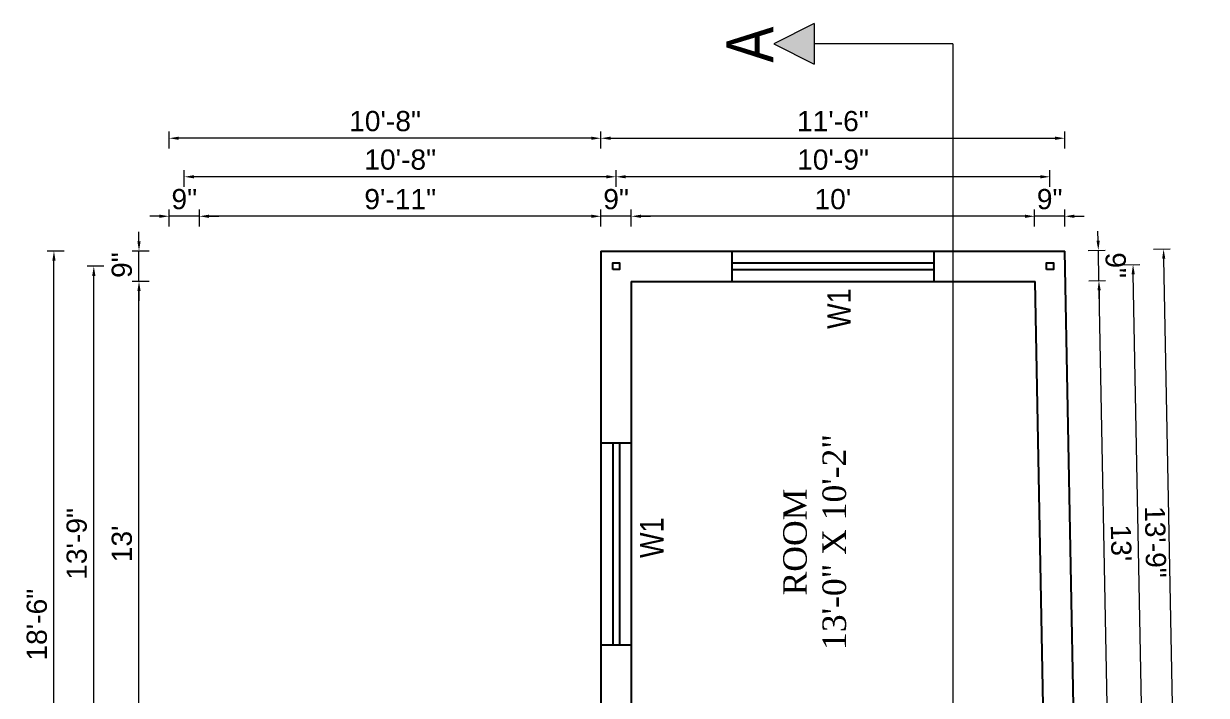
# Model space of a CAD drawing. Header units: inches. Extents: x 392906 to 410488, y -52747 to -40742.
# Drawn here: x 402242.8 to 402594.3, y -50802.3 to -50602.8 of the extents above; entities that cross this region are included whole.
import ezdxf

# ---------------------------------------------------------------- set-up
doc = ezdxf.new("R2010")
doc.units = ezdxf.units.IN
doc.header["$LTSCALE"] = 2
doc.header["$MEASUREMENT"] = 0
doc.header["$PDMODE"] = 34
doc.layers.get('0').update_dxf_attribs({"linetype": 'CONTINUOUS'})
doc.layers.get('DEFPOINTS').update_dxf_attribs({"color": 141, "linetype": 'CONTINUOUS'})
doc.layers.add('steps', color=253, linetype='CONTINUOUS', lineweight=20)
doc.styles.add('Lettring Text', font='arial.ttf')
doc.styles.get("Standard").update_dxf_attribs({"font": 'ARIALN.TTF'})
doc.dimstyles.new('Copy of Standard', dxfattribs={"dimtxt": 6, "dimasz": 2.875, "dimexe": 2, "dimexo": 4, "dimgap": 2, "dimtad": 1, "dimdec": 0, "dimrnd": 1, "dimzin": 0, "dimdsep": 46, "dimlunit": 4, "dimtxsty": 'Lettring Text', "dimcen": 0.1, "dimclrd": 7, "dimclre": 7, "dimclrt": 7, "dimazin": 0, "dimtfac": 0.645, "dimtdec": 0, "dimtmove": 1, "dimatfit": 0, "dimfxl": 3, "dimfxlon": 1, "dimtfillclr": 256, "dimtolj": 1, "dimtzin": 0, "dimlwd": -1, "dimlwe": -1, "dimarcsym": 2})

# ---------------------------------------------------------------- blocks, each defined once
blk = doc.blocks.new('*D1188')
at = {"layer": 'DEFPOINTS', "color": 0, "ltscale": 0.5, "transparency": 16777216}
for p in [(402552.43, -50679.36), (402562.39, -50679.16), (402555.45, -50835.36)]:
    blk.add_point(p, dxfattribs=at)
at = {"layer": 'steps', "color": 7, "ltscale": 0.5, "transparency": 16777216}
for p, q in [((402559.39, -50679.22), (402564.39, -50679.13)), ((402565.36, -50832.29), (402562.45, -50682.04)), ((402562.41, -50835.22), (402567.41, -50835.13))]:
    blk.add_line(p, q, dxfattribs=at)
for points in [[(402562.93, -50682.03), (402561.97, -50682.05), (402562.39, -50679.16)], [(402565.84, -50832.28), (402564.88, -50832.3), (402565.41, -50835.16)]]:
    blk.add_solid(points, dxfattribs=at)
at = {"layer": 'steps', "color": 7, "ltscale": 0.5, "transparency": 16777216, "insert": (402568.97, -50757.07), "char_height": 6, "attachment_point": 5, "rotation": 271.1097, "style": 'Lettring Text'}
blk.add_mtext("\\A1;13'", dxfattribs=at)
blk = doc.blocks.new('*D1189')
at = {"layer": 'DEFPOINTS', "color": 0, "ltscale": 0.5, "transparency": 16777216}
for p in [(402552.26, -50670.36), (402562.22, -50670.16), (402552.43, -50679.36)]:
    blk.add_point(p, dxfattribs=at)
at = {"layer": 'steps', "color": 7, "ltscale": 0.5, "transparency": 16777216}
for p, q in [((402562.16, -50667.29), (402562.11, -50664.42)), ((402559.22, -50670.22), (402564.22, -50670.13)), ((402562.39, -50679.16), (402562.22, -50670.16)), ((402559.39, -50679.22), (402564.39, -50679.13)), ((402562.45, -50682.04), (402562.5, -50684.91))]:
    blk.add_line(p, q, dxfattribs=at)
for points in [[(402562.64, -50667.28), (402561.68, -50667.3), (402562.22, -50670.16)], [(402562.93, -50682.03), (402561.97, -50682.05), (402562.39, -50679.16)]]:
    blk.add_solid(points, dxfattribs=at)
at = {"layer": 'steps', "color": 7, "ltscale": 0.5, "transparency": 16777216, "insert": (402567.37, -50674.57), "char_height": 6, "attachment_point": 5, "rotation": 271.1097, "style": 'Lettring Text'}
blk.add_mtext('\\A1;9"', dxfattribs=at)
blk = doc.blocks.new('*D1192')
at = {"layer": 'DEFPOINTS', "color": 0, "ltscale": 0.5, "transparency": 16777216}
for p in [(402547.85, -50674.86), (402572.53, -50674.38), (402551.04, -50839.86)]:
    blk.add_point(p, dxfattribs=at)
at = {"layer": 'steps', "color": 7, "ltscale": 0.5, "transparency": 16777216}
for p, q in [((402569.53, -50674.44), (402574.53, -50674.34)), ((402575.67, -50836.51), (402572.58, -50677.25)), ((402572.72, -50839.44), (402577.72, -50839.34))]:
    blk.add_line(p, q, dxfattribs=at)
for points in [[(402573.06, -50677.24), (402572.1, -50677.26), (402572.53, -50674.38)], [(402576.15, -50836.5), (402575.19, -50836.51), (402575.72, -50839.38)]]:
    blk.add_solid(points, dxfattribs=at)
at = {"layer": 'steps', "color": 7, "ltscale": 0.5, "transparency": 16777216, "insert": (402579.19, -50756.78), "char_height": 6, "attachment_point": 5, "rotation": 271.1097, "style": 'Lettring Text'}
blk.add_mtext('\\A1;13\'-9"', dxfattribs=at)
blk = doc.blocks.new('*D1193')
at = {"layer": 'DEFPOINTS', "color": 0, "ltscale": 0.5, "transparency": 16777216}
for p in [(402552.26, -50670.36), (402581.6, -50669.79), (402559.26, -51031.6)]:
    blk.add_point(p, dxfattribs=at)
at = {"layer": 'steps', "color": 7, "ltscale": 0.5, "transparency": 16777216}
for p, q in [((402578.6, -50669.85), (402583.6, -50669.75)), ((402588.54, -51028.16), (402581.66, -50672.66)), ((402585.6, -51031.09), (402590.6, -51031))]:
    blk.add_line(p, q, dxfattribs=at)
for points in [[(402582.13, -50672.65), (402581.18, -50672.67), (402581.6, -50669.79)], [(402589.02, -51028.15), (402588.06, -51028.17), (402588.6, -51031.03)]]:
    blk.add_solid(points, dxfattribs=at)
at = {"layer": 'steps', "color": 7, "ltscale": 0.5, "transparency": 16777216, "insert": (402590.16, -50850.31), "char_height": 6, "attachment_point": 5, "rotation": 271.1097, "style": 'Lettring Text'}
blk.add_mtext('\\A1;30\'-1"', dxfattribs=at)
blk = doc.blocks.new('*D1199')
at = {"layer": 'DEFPOINTS', "color": 0, "ltscale": 0.5, "transparency": 16777216}
for p in [(402277.12, -50679.36), (402414.41, -50679.36), (402414.41, -50835.36)]:
    blk.add_point(p, dxfattribs=at)
at = {"layer": 'steps', "color": 7, "ltscale": 0.5, "transparency": 16777216}
for p, q in [((402280.12, -50679.36), (402275.12, -50679.36)), ((402277.12, -50832.48), (402277.12, -50682.23)), ((402280.12, -50835.36), (402275.12, -50835.36))]:
    blk.add_line(p, q, dxfattribs=at)
for points in [[(402276.64, -50682.23), (402277.6, -50682.23), (402277.12, -50679.36)], [(402276.64, -50832.48), (402277.6, -50832.48), (402277.12, -50835.36)]]:
    blk.add_solid(points, dxfattribs=at)
at = {"layer": 'steps', "color": 7, "ltscale": 0.5, "transparency": 16777216, "insert": (402272.05, -50757.36), "char_height": 6, "attachment_point": 5, "rotation": 90, "style": 'Lettring Text'}
blk.add_mtext("\\A1;13'", dxfattribs=at)
blk = doc.blocks.new('*D1200')
at = {"layer": 'DEFPOINTS', "color": 0, "ltscale": 0.5, "transparency": 16777216}
for p in [(402277.12, -50670.36), (402414.41, -50670.36), (402414.41, -50679.36)]:
    blk.add_point(p, dxfattribs=at)
at = {"layer": 'steps', "color": 7, "ltscale": 0.5, "transparency": 16777216}
for p, q in [((402277.12, -50667.48), (402277.12, -50664.61)), ((402280.12, -50670.36), (402275.12, -50670.36)), ((402277.12, -50679.36), (402277.12, -50670.36)), ((402280.12, -50679.36), (402275.12, -50679.36)), ((402277.12, -50682.23), (402277.12, -50685.11))]:
    blk.add_line(p, q, dxfattribs=at)
for points in [[(402276.64, -50667.48), (402277.6, -50667.48), (402277.12, -50670.36)], [(402276.64, -50682.23), (402277.6, -50682.23), (402277.12, -50679.36)]]:
    blk.add_solid(points, dxfattribs=at)
at = {"layer": 'steps', "color": 7, "ltscale": 0.5, "transparency": 16777216, "insert": (402272.05, -50674.54), "char_height": 6, "attachment_point": 5, "rotation": 90, "style": 'Lettring Text'}
blk.add_mtext('\\A1;9"', dxfattribs=at)
blk = doc.blocks.new('*D1203')
at = {"layer": 'DEFPOINTS', "color": 0, "ltscale": 0.5, "transparency": 16777216}
for p in [(402263.69, -50674.86), (402418.91, -50674.86), (402418.91, -50839.86)]:
    blk.add_point(p, dxfattribs=at)
at = {"layer": 'steps', "color": 7, "ltscale": 0.5, "transparency": 16777216}
for p, q in [((402266.69, -50674.86), (402261.69, -50674.86)), ((402263.69, -50836.98), (402263.69, -50677.73)), ((402266.69, -50839.86), (402261.69, -50839.86))]:
    blk.add_line(p, q, dxfattribs=at)
for points in [[(402263.21, -50677.73), (402264.17, -50677.73), (402263.69, -50674.86)], [(402263.21, -50836.98), (402264.17, -50836.98), (402263.69, -50839.86)]]:
    blk.add_solid(points, dxfattribs=at)
at = {"layer": 'steps', "color": 7, "ltscale": 0.5, "transparency": 16777216, "insert": (402258.63, -50757.36), "char_height": 6, "attachment_point": 5, "rotation": 90, "style": 'Lettring Text'}
blk.add_mtext('\\A1;13\'-9"', dxfattribs=at)
blk = doc.blocks.new('*D1205')
at = {"layer": 'DEFPOINTS', "color": 0, "ltscale": 0.5, "transparency": 16777216}
for p in [(402251.85, -50670.36), (402414.41, -50670.36), (402286.09, -50892.36)]:
    blk.add_point(p, dxfattribs=at)
at = {"layer": 'steps', "color": 7, "ltscale": 0.5, "transparency": 16777216}
for p, q in [((402254.85, -50670.36), (402249.85, -50670.36)), ((402251.85, -50889.48), (402251.85, -50673.23)), ((402254.85, -50892.36), (402249.85, -50892.36))]:
    blk.add_line(p, q, dxfattribs=at)
for points in [[(402251.37, -50673.23), (402252.32, -50673.23), (402251.85, -50670.36)], [(402251.37, -50889.48), (402252.32, -50889.48), (402251.85, -50892.36)]]:
    blk.add_solid(points, dxfattribs=at)
at = {"layer": 'steps', "color": 7, "ltscale": 0.5, "transparency": 16777216, "insert": (402246.78, -50781.36), "char_height": 6, "attachment_point": 5, "rotation": 90, "style": 'Lettring Text'}
blk.add_mtext('\\A1;18\'-6"', dxfattribs=at)
blk = doc.blocks.new('*D1206')
at = {"layer": 'DEFPOINTS', "color": 0, "ltscale": 0.5, "transparency": 16777216}
for p in [(402543.26, -50660.03), (402543.26, -50670.36), (402552.26, -50670.36)]:
    blk.add_point(p, dxfattribs=at)
at = {"layer": 'steps', "color": 7, "ltscale": 0.5, "transparency": 16777216}
for p, q in [((402540.38, -50660.03), (402537.51, -50660.03)), ((402543.26, -50663.03), (402543.26, -50658.03)), ((402552.26, -50660.03), (402543.26, -50660.03)), ((402552.26, -50663.03), (402552.26, -50658.03)), ((402555.13, -50660.03), (402558.01, -50660.03))]:
    blk.add_line(p, q, dxfattribs=at)
for points in [[(402540.38, -50659.55), (402540.38, -50660.51), (402543.26, -50660.03)], [(402555.13, -50659.55), (402555.13, -50660.51), (402552.26, -50660.03)]]:
    blk.add_solid(points, dxfattribs=at)
at = {"layer": 'steps', "color": 7, "ltscale": 0.5, "transparency": 16777216, "insert": (402547.76, -50654.97), "char_height": 6, "attachment_point": 5, "style": 'Lettring Text'}
blk.add_mtext('\\A1;9"', dxfattribs=at)
blk = doc.blocks.new('*D1207')
at = {"layer": 'DEFPOINTS', "color": 0, "ltscale": 0.5, "transparency": 16777216}
for p in [(402423.41, -50660.03), (402423.41, -50670.36), (402543.26, -50670.36)]:
    blk.add_point(p, dxfattribs=at)
at = {"layer": 'steps', "color": 7, "ltscale": 0.5, "transparency": 16777216}
for p, q in [((402423.41, -50663.03), (402423.41, -50658.03)), ((402540.38, -50660.03), (402426.28, -50660.03)), ((402543.26, -50663.03), (402543.26, -50658.03))]:
    blk.add_line(p, q, dxfattribs=at)
for points in [[(402426.28, -50659.55), (402426.28, -50660.51), (402423.41, -50660.03)], [(402540.38, -50659.55), (402540.38, -50660.51), (402543.26, -50660.03)]]:
    blk.add_solid(points, dxfattribs=at)
at = {"layer": 'steps', "color": 7, "ltscale": 0.5, "transparency": 16777216, "insert": (402483.33, -50654.97), "char_height": 6, "attachment_point": 5, "style": 'Lettring Text'}
blk.add_mtext("\\A1;10'", dxfattribs=at)
blk = doc.blocks.new('*D1208')
at = {"layer": 'DEFPOINTS', "color": 0, "ltscale": 0.5, "transparency": 16777216}
for p in [(402414.41, -50660.03), (402414.41, -50670.36), (402423.41, -50670.36)]:
    blk.add_point(p, dxfattribs=at)
at = {"layer": 'steps', "color": 7, "ltscale": 0.5, "transparency": 16777216}
for p, q in [((402411.53, -50660.03), (402408.66, -50660.03)), ((402414.41, -50663.03), (402414.41, -50658.03)), ((402423.41, -50660.03), (402414.41, -50660.03)), ((402423.41, -50663.03), (402423.41, -50658.03)), ((402426.28, -50660.03), (402429.16, -50660.03))]:
    blk.add_line(p, q, dxfattribs=at)
for points in [[(402411.53, -50659.55), (402411.53, -50660.51), (402414.41, -50660.03)], [(402426.28, -50659.55), (402426.28, -50660.51), (402423.41, -50660.03)]]:
    blk.add_solid(points, dxfattribs=at)
at = {"layer": 'steps', "color": 7, "ltscale": 0.5, "transparency": 16777216, "insert": (402418.91, -50654.97), "char_height": 6, "attachment_point": 5, "style": 'Lettring Text'}
blk.add_mtext('\\A1;9"', dxfattribs=at)
blk = doc.blocks.new('*D1209')
at = {"layer": 'DEFPOINTS', "color": 0, "ltscale": 0.5, "transparency": 16777216}
for p in [(402295.09, -50660.03), (402414.41, -50670.36), (402295.09, -50892.36)]:
    blk.add_point(p, dxfattribs=at)
at = {"layer": 'steps', "color": 7, "ltscale": 0.5, "transparency": 16777216}
for p, q in [((402295.09, -50663.03), (402295.09, -50658.03)), ((402411.53, -50660.03), (402297.96, -50660.03)), ((402414.41, -50663.03), (402414.41, -50658.03))]:
    blk.add_line(p, q, dxfattribs=at)
for points in [[(402297.96, -50659.55), (402297.96, -50660.51), (402295.09, -50660.03)], [(402411.53, -50659.55), (402411.53, -50660.51), (402414.41, -50660.03)]]:
    blk.add_solid(points, dxfattribs=at)
at = {"layer": 'steps', "color": 7, "ltscale": 0.5, "transparency": 16777216, "insert": (402354.75, -50654.97), "char_height": 6, "attachment_point": 5, "style": 'Lettring Text'}
blk.add_mtext('\\A1;9\'-11"', dxfattribs=at)
blk = doc.blocks.new('*D1210')
at = {"layer": 'DEFPOINTS', "color": 0, "ltscale": 0.5, "transparency": 16777216}
for p in [(402286.09, -50660.03), (402286.09, -50892.36), (402295.09, -50892.36)]:
    blk.add_point(p, dxfattribs=at)
at = {"layer": 'steps', "color": 7, "ltscale": 0.5, "transparency": 16777216}
for p, q in [((402283.21, -50660.03), (402280.34, -50660.03)), ((402286.09, -50663.03), (402286.09, -50658.03)), ((402295.09, -50660.03), (402286.09, -50660.03)), ((402295.09, -50663.03), (402295.09, -50658.03)), ((402297.96, -50660.03), (402300.84, -50660.03))]:
    blk.add_line(p, q, dxfattribs=at)
for points in [[(402283.21, -50659.55), (402283.21, -50660.51), (402286.09, -50660.03)], [(402297.96, -50659.55), (402297.96, -50660.51), (402295.09, -50660.03)]]:
    blk.add_solid(points, dxfattribs=at)
at = {"layer": 'steps', "color": 7, "ltscale": 0.5, "transparency": 16777216, "insert": (402290.59, -50654.97), "char_height": 6, "attachment_point": 5, "style": 'Lettring Text'}
blk.add_mtext('\\A1;9"', dxfattribs=at)
blk = doc.blocks.new('*D1211')
at = {"layer": 'DEFPOINTS', "color": 0, "ltscale": 0.5, "transparency": 16777216}
for p in [(402418.91, -50648.3), (402418.91, -50674.86), (402547.85, -50674.86)]:
    blk.add_point(p, dxfattribs=at)
at = {"layer": 'steps', "color": 7, "ltscale": 0.5, "transparency": 16777216}
for p, q in [((402418.91, -50651.3), (402418.91, -50646.3)), ((402547.85, -50651.3), (402547.85, -50646.3)), ((402544.97, -50648.3), (402421.78, -50648.3))]:
    blk.add_line(p, q, dxfattribs=at)
for points in [[(402421.78, -50647.82), (402421.78, -50648.77), (402418.91, -50648.3)], [(402544.97, -50647.82), (402544.97, -50648.77), (402547.85, -50648.3)]]:
    blk.add_solid(points, dxfattribs=at)
at = {"layer": 'steps', "color": 7, "ltscale": 0.5, "transparency": 16777216, "insert": (402483.38, -50643.23), "char_height": 6, "attachment_point": 5, "style": 'Lettring Text'}
blk.add_mtext('\\A1;10\'-9"', dxfattribs=at)
blk = doc.blocks.new('*D1212')
at = {"layer": 'DEFPOINTS', "color": 0, "ltscale": 0.5, "transparency": 16777216}
for p in [(402290.59, -50648.3), (402418.91, -50674.86), (402290.59, -50896.86)]:
    blk.add_point(p, dxfattribs=at)
at = {"layer": 'steps', "color": 7, "ltscale": 0.5, "transparency": 16777216}
for p, q in [((402290.59, -50651.3), (402290.59, -50646.3)), ((402418.91, -50651.3), (402418.91, -50646.3)), ((402416.03, -50648.3), (402293.46, -50648.3))]:
    blk.add_line(p, q, dxfattribs=at)
for points in [[(402293.46, -50647.82), (402293.46, -50648.77), (402290.59, -50648.3)], [(402416.03, -50647.82), (402416.03, -50648.77), (402418.91, -50648.3)]]:
    blk.add_solid(points, dxfattribs=at)
at = {"layer": 'steps', "color": 7, "ltscale": 0.5, "transparency": 16777216, "insert": (402354.75, -50643.23), "char_height": 6, "attachment_point": 5, "style": 'Lettring Text'}
blk.add_mtext('\\A1;10\'-8"', dxfattribs=at)
blk = doc.blocks.new('*D1213')
at = {"layer": 'DEFPOINTS', "color": 0, "ltscale": 0.5, "transparency": 16777216}
for p in [(402552.26, -50636.85), (402414.41, -50670.36), (402552.26, -50670.36)]:
    blk.add_point(p, dxfattribs=at)
at = {"layer": 'steps', "color": 7, "ltscale": 0.5, "transparency": 16777216}
for p, q in [((402414.41, -50639.85), (402414.41, -50634.85)), ((402552.26, -50639.85), (402552.26, -50634.85)), ((402417.28, -50636.85), (402549.38, -50636.85))]:
    blk.add_line(p, q, dxfattribs=at)
for points in [[(402417.28, -50636.37), (402417.28, -50637.33), (402414.41, -50636.85)], [(402549.38, -50636.37), (402549.38, -50637.33), (402552.26, -50636.85)]]:
    blk.add_solid(points, dxfattribs=at)
at = {"layer": 'steps', "color": 7, "ltscale": 0.5, "transparency": 16777216, "insert": (402483.33, -50631.79), "char_height": 6, "attachment_point": 5, "style": 'Lettring Text'}
blk.add_mtext('\\A1;11\'-6"', dxfattribs=at)
blk = doc.blocks.new('*D1214')
at = {"layer": 'DEFPOINTS', "color": 0, "ltscale": 0.5, "transparency": 16777216}
for p in [(402286.09, -50636.85), (402414.41, -50670.36), (402286.09, -50892.36)]:
    blk.add_point(p, dxfattribs=at)
at = {"layer": 'steps', "color": 7, "ltscale": 0.5, "transparency": 16777216}
for p, q in [((402286.09, -50639.85), (402286.09, -50634.85)), ((402414.41, -50639.85), (402414.41, -50634.85)), ((402411.53, -50636.85), (402288.96, -50636.85))]:
    blk.add_line(p, q, dxfattribs=at)
for points in [[(402288.96, -50636.37), (402288.96, -50637.33), (402286.09, -50636.85)], [(402411.53, -50636.37), (402411.53, -50637.33), (402414.41, -50636.85)]]:
    blk.add_solid(points, dxfattribs=at)
at = {"layer": 'steps', "color": 7, "ltscale": 0.5, "transparency": 16777216, "insert": (402350.25, -50631.79), "char_height": 6, "attachment_point": 5, "style": 'Lettring Text'}
blk.add_mtext('\\A1;10\'-8"', dxfattribs=at)

msp = doc.modelspace()

# ---------------------------------------------------------------- hatches: boundary and pattern name
at = {"linetype": 'ByBlock', "lineweight": 5}
msp.add_hatch(color=7, dxfattribs=at).paths.add_polyline_path([(402465.76, -50608.81), (402477.76, -50602.81), (402477.76, -50614.81)])

# ---------------------------------------------------------------- linework, layer by layer
at = {"color": 7, "linetype": 'ByBlock', "lineweight": 5}
for p, q in [((402477.76, -50602.81), (402465.76, -50608.81)), ((402477.76, -50602.81), (402477.76, -50614.81)), ((402465.76, -50608.81), (402477.76, -50614.81)), ((402518.93, -50608.81), (402477.76, -50608.81)), ((402518.93, -50608.81), (402518.93, -51103.13))]:
    msp.add_line(p, q, dxfattribs=at)
at = {"ltscale": 0.5}
for p, q in [((402414.41, -50670.36), (402552.26, -50670.36)), ((402414.41, -50670.36), (402414.41, -50844.36)), ((402453.33, -50670.36), (402453.33, -50679.36)), ((402513.33, -50670.36), (402513.33, -50679.36)), ((402559.26, -51031.6), (402552.26, -50670.36)), ((402453.33, -50673.86), (402513.33, -50673.86)), ((402453.33, -50675.86), (402513.33, -50675.86)), ((402423.41, -50679.36), (402543.43, -50679.36)), ((402423.41, -50679.36), (402423.41, -50844.36)), ((402546.45, -50835.36), (402543.43, -50679.36)), ((402414.41, -50727.36), (402423.41, -50727.36)), ((402417.91, -50727.36), (402417.91, -50787.36)), ((402419.91, -50727.36), (402419.91, -50787.36)), ((402414.41, -50787.36), (402423.41, -50787.36))]:
    msp.add_line(p, q, dxfattribs=at)
for points in [[(402417.91, -50675.86), (402417.91, -50673.86), (402419.91, -50673.86), (402419.91, -50675.86)], [(402546.85, -50675.86), (402546.85, -50673.86), (402548.85, -50673.86), (402548.85, -50675.86)]]:
    msp.add_lwpolyline(points, close=True, dxfattribs=at)

# ---------------------------------------------------------------- texts
at = {"color": 7, "linetype": 'ByBlock', "lineweight": 5, "insert": (402451.66, -50603.69), "char_height": 14, "width": 26.5803, "attachment_point": 3, "rotation": 90}
msp.add_mtext('A', dxfattribs=at)
at = {"layer": 'steps', "color": 7, "ltscale": 0.3, "char_height": 7, "rotation": 90}
for s, insert, width, attachment_point in [('W1', (402488.66, -50687.47), 18.6213, 8), ('{\\fTimes New Roman|b0|i0|c0|p18;ROOM\\P13\'-0" X 10\'-2"}', (402468.56, -50756.81), 67.6616, 2), ('W1', (402433.01, -50755.52), 18.6213, 8)]:
    msp.add_mtext(s, dxfattribs=dict(at, insert=insert, width=width, attachment_point=attachment_point))

# ---------------------------------------------------------------- dimensions: what is measured, and where the dimension line sits
at = {"layer": 'steps', "ltscale": 0.5}
for base, p1, p2, angle, picture, middle in [((402286.09, -50636.85), (402414.41, -50670.36), (402286.09, -50892.36), 180, '*D1214', (402350.25, -50631.79)), ((402552.26, -50636.85), (402414.41, -50670.36), (402552.26, -50670.36), 180, '*D1213', (402483.33, -50631.79)), ((402290.59, -50648.3), (402418.91, -50674.86), (402290.59, -50896.86), 180, '*D1212', (402354.75, -50643.23)), ((402418.91, -50648.3), (402547.85, -50674.86), (402418.91, -50674.86), 180, '*D1211', (402483.38, -50643.23)), ((402295.09, -50660.03), (402414.41, -50670.36), (402295.09, -50892.36), 180, '*D1209', (402354.75, -50654.97)), ((402423.41, -50660.03), (402543.26, -50670.36), (402423.41, -50670.36), 180, '*D1207', (402483.33, -50654.97)), ((402251.85, -50670.36), (402286.09, -50892.36), (402414.41, -50670.36), 90, '*D1205', (402246.78, -50781.36)), ((402263.69, -50674.86), (402418.91, -50839.86), (402418.91, -50674.86), 90, '*D1203', (402258.63, -50757.36)), ((402572.53, -50674.38), (402551.04, -50839.86), (402547.85, -50674.86), 271.1097, '*D1192', (402579.19, -50756.78)), ((402277.12, -50679.36), (402414.41, -50835.36), (402414.41, -50679.36), 90, '*D1199', (402272.05, -50757.36)), ((402562.39, -50679.16), (402555.45, -50835.36), (402552.43, -50679.36), 271.1097, '*D1188', (402568.97, -50757.07))]:
    dim = msp.add_linear_dim(base=base, p1=p1, p2=p2, angle=angle, dimstyle='Copy of Standard', dxfattribs=at)
    dim.commit()
    dim.dimension.update_dxf_attribs({"geometry": picture, "text_midpoint": middle})
for base, p1, p2, angle, picture, middle in [((402286.09, -50660.03), (402295.09, -50892.36), (402286.09, -50892.36), 180, '*D1210', (402290.59, -50660.03)), ((402414.41, -50660.03), (402423.41, -50670.36), (402414.41, -50670.36), 180, '*D1208', (402418.91, -50660.03)), ((402543.26, -50660.03), (402552.26, -50670.36), (402543.26, -50670.36), 180, '*D1206', (402547.76, -50660.03)), ((402277.12, -50670.36), (402414.41, -50679.36), (402414.41, -50670.36), 90, '*D1200', (402277.12, -50674.54)), ((402562.22, -50670.16), (402552.43, -50679.36), (402552.26, -50670.36), 271.1097, '*D1189', (402562.3, -50674.66))]:
    dim = msp.add_linear_dim(base=base, p1=p1, p2=p2, angle=angle, dimstyle='Copy of Standard', dxfattribs=at)
    dim.commit()
    dim.dimension.update_dxf_attribs({"geometry": picture, "text_midpoint": middle, "dimtype": 160})
dim = msp.add_aligned_dim(p1=(402559.26, -51031.6), p2=(402552.26, -50670.36), distance=-29.35, dimstyle='Copy of Standard', dxfattribs=at)
dim.commit()
dim.dimension.update_dxf_attribs({"geometry": '*D1193', "text_midpoint": (402590.16, -50850.31)})

doc.saveas('drawing.dxf')
